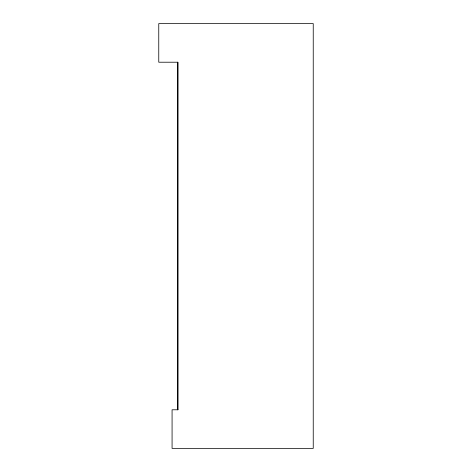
<?xml version="1.0" encoding="UTF-8"?>
<svg xmlns="http://www.w3.org/2000/svg" width="472" height="472" viewBox="0 0 472 472"><rect width="100%" height="100%" fill="white"/><g stroke="black" fill="none" stroke-linecap="round" stroke-linejoin="round"><path stroke-width="0.71" d="M177.95 409.784L172.073 409.784L172.073 448.4L313.237 448.4L313.237 23.6L158.763 23.6L158.763 62.215L177.903 62.215L177.903 409.784M177.802 62.215L177.802 409.784"/></g></svg>
